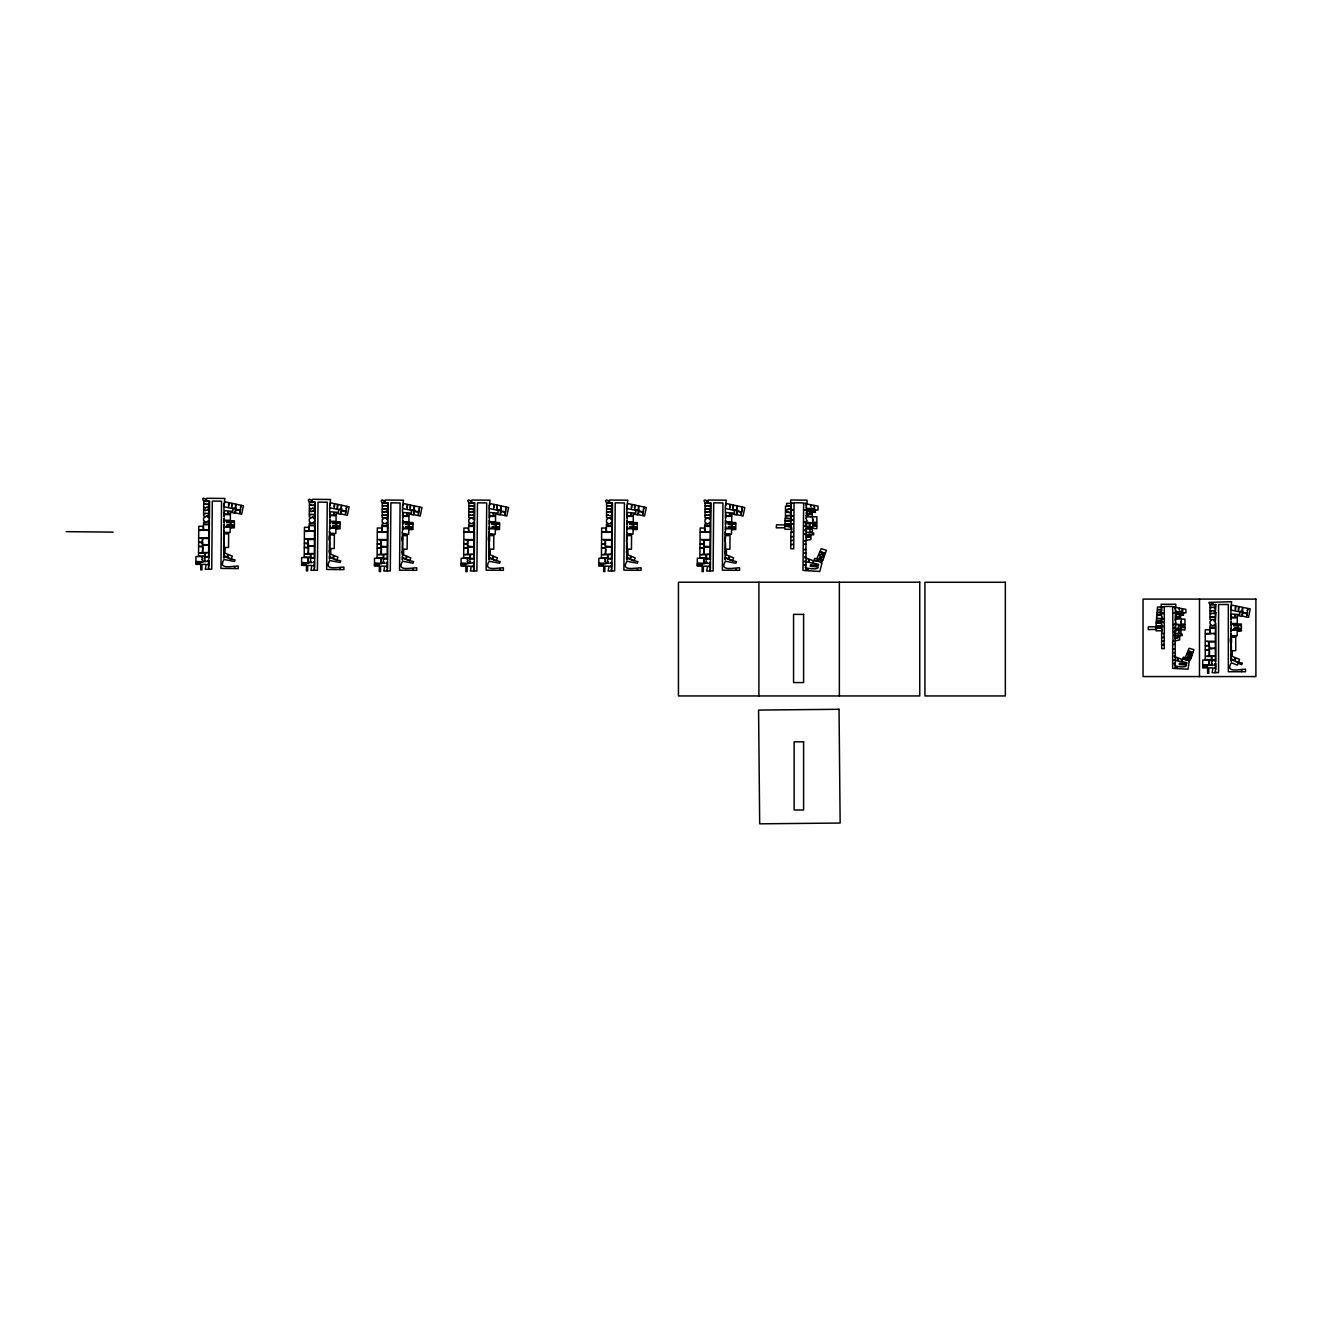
<?xml version="1.0" encoding="UTF-8"?>
<svg xmlns="http://www.w3.org/2000/svg" width="1322" height="1322" viewBox="0 0 1322 1322"><rect width="100%" height="100%" fill="white"/><g stroke="black" fill="none" stroke-linecap="round" stroke-linejoin="round"><path stroke-width="1.5" d="M1172.647 641.352L1172.631 668.337L1175.308 668.486L1175.308 666.817L1175.688 668.519L1177.125 668.602L1177.125 666.949L1177.671 668.618L1188.081 669.213L1189.222 661.297L1190.907 658.703L1189.569 658.257C1187.255 665.561 1188.643 655.96 1189.717 657.827L1191.056 658.273L1191.899 655.745L1190.61 655.266M340.118 523.429L340.068 528.85L336.3 528.817L338.63 528.106L339.291 526.321L336.432 525.974L336.432 524.966L332.483 526.255L338.201 526.305L338.201 527.66L330.07 527.594C329.707 519.695 329.31 534.551 329.988 527.974L335.871 528.023L335.821 533.477L329.938 533.427L329.459 530.833L329.426 533.758L334.35 534.518C324.766 528.684 331.078 551.985 330.004 534.881L334.367 534.914L334.251 548.514L329.889 548.465C330.037 530.271 328.649 554.827 329.839 548.878L330.764 548.894L330.731 554.166L333.788 555.438L332.665 558.016L329.773 556.744C329.095 552.299 329.327 563.089 329.773 557.405L333.26 558.859L334.317 555.653L337.969 557.173L336.928 559.884L334.119 559.206L340.762 560.941L340.151 562.511L329.74 560.528C323.279 570.906 337.275 567.105 343.902 567.105L343.885 569.617L340.349 569.584L340.365 568.278L339.919 569.584L326.666 569.468L327.245 502.211L318.007 502.129L317.429 570.278L314.719 570.261L314.19 568.41L314.173 570.344L310.951 570.311L311.86 565.469L307.679 565.436L307.629 570.889L306.423 570.873L306.473 565.436L301.565 565.386L301.565 564.296L306.473 564.345L301.631 563.916L301.631 562.825L308.935 562.858L301.614 562.511L301.647 557.553L310.455 557.636L310.439 559.421L311.744 557.686L313.347 557.686L314.818 559.454L315.049 530.899L311.926 531.097L314.504 531.642L314.438 538.897L305.481 538.814L308.092 539.508L308.076 542.598L308.588 539.508L314.438 539.558L314.289 558.033L310.802 558L310.835 554.001L313.38 553.604L308.456 553.554L308.505 548.25L307.976 553.472L305.299 553.951L310.422 554.001L310.406 557.206L304.209 557.157L304.291 547.639L308.505 547.672L304.291 547.192L304.324 543.573L308.538 543.606L304.341 543.045L304.424 531.56L311.281 531.097L304.44 531.031L304.473 527.296L308.704 527.329L309.183 530.304L309.232 525.644L314.553 525.693C314.768 540.483 315.611 515.844 314.586 521.496L312.405 522.884L314.57 523.396L314.553 525.231L309.232 525.181L309.249 523.363L311.579 523.38L309.265 521.446L309.282 519.05L311.628 517.662L309.298 517.051L309.315 514.936L311.661 514.456L309.331 514.44L309.348 511.465L311.695 511.498L309.348 510.97L309.365 508.755L311.711 508.772L309.381 508.21L309.398 505.401L311.744 504.954L309.398 504.938L309.431 502.509L312.372 502.542L312.389 500.955L309.216 502.063L308.307 499.964L309.232 499.204L311.959 500.36L312.405 499.303L330.599 499.468L329.674 505.715L330.864 502.889L334.301 503.632L334.268 507.417L334.813 503.732L337.391 504.293L337.358 507.764L337.936 504.409L341.258 505.136L341.241 507.912L341.853 505.252L346.711 506.309L346.149 508.937L347.108 506.392L349.124 506.822L347.322 515.299L341.026 513.961L341.77 510.755L345.587 511.564L345.521 513.795L346.381 509.78L345.686 511.069L341.803 510.242L341.82 508.673L337.887 509.383L337.358 508.524L337.209 509.383L330.136 507.846L329.657 506.69L329.624 511.746L338.581 512.407L338.548 509.862L341.307 509.945L340.415 514.258L336.119 513.2L336.102 515.084L334.416 515.068L333.888 512.589L333.871 515.035L330.153 515.002C329.707 506.822 329.492 523.33 330.17 515.63L336.085 515.679L336.036 521.314L330.12 521.265C329.608 513.498 329.492 529.709 330.12 521.826L332.516 521.843L332.5 523.727L335.953 523.396L336.449 524.338L337.87 523.049L333.061 523.016L333.078 521.777L340.085 521.843L340.085 523.082L338.647 523.413L340.085 523.429M499.584 524.14L499.534 529.56L495.767 529.527L498.097 528.817L498.758 527.032L495.899 526.685L495.899 525.677L491.949 526.966L497.667 527.015L497.667 528.37L489.537 528.304C489.173 520.422 488.776 535.261 489.454 528.684L495.337 528.734L495.304 534.187L489.421 534.138L488.925 531.543L488.909 534.468L493.833 535.228C484.232 529.395 490.561 552.695 489.471 535.592L493.833 535.625L493.717 549.225L489.355 549.175C489.504 530.981 488.115 555.537 489.305 549.588L490.247 549.605L490.198 554.876L493.271 556.149L492.131 558.727L489.239 557.471C488.562 553.009 488.793 563.8 489.239 558.132L492.726 559.57L493.784 556.364L497.452 557.884L496.394 560.594L493.585 559.917L500.228 561.652L499.617 563.222L489.206 561.239C482.745 571.616 496.742 567.816 503.385 567.816L503.352 570.327L499.815 570.294L499.832 568.989L499.385 570.294L486.132 570.179L486.711 502.938L477.473 502.839L476.895 570.988L474.185 570.972L473.656 569.121L473.64 571.054L470.434 571.021L471.326 566.196L467.145 566.147L467.096 571.6L465.889 571.6L465.939 566.147L461.031 566.097L461.031 565.006L465.939 565.056L461.097 564.626L461.097 563.536L468.401 563.569L461.081 563.222L461.13 558.264L469.921 558.347L469.905 560.131L471.21 558.396L472.813 558.413L474.284 560.164L474.532 531.609L471.392 531.808L473.97 532.369L473.92 539.607L464.947 539.525L467.558 540.219L467.542 543.309L468.054 540.219L473.904 540.268L473.755 558.743L470.268 558.71L470.302 554.711L472.863 554.315L467.922 554.265L467.971 548.961L467.443 554.182L464.766 554.662L469.888 554.711L469.872 557.917L463.675 557.867L463.758 548.349L467.988 547.952L463.774 547.903L463.791 544.284L468.021 543.788L463.807 543.755L463.906 532.27L470.731 532.336L463.906 531.741L463.939 528.007L468.186 528.056L468.666 531.014L468.699 526.354L474.02 526.404C474.234 541.194 475.077 516.555 474.069 522.207L471.871 523.595L474.053 524.107L474.036 525.941L468.699 525.892L468.715 524.074L471.062 523.595L468.732 522.157L468.748 519.761L471.111 517.778L468.765 517.761L468.781 515.646L471.128 515.167L468.798 515.15L468.814 512.176L471.161 512.209L468.814 511.68L468.847 509.466L471.177 508.953L468.847 508.92L468.864 506.111L471.21 505.665L468.88 505.648L468.897 503.219L471.838 503.252L471.855 501.666L468.682 502.773L467.79 500.674L468.699 499.931L471.442 501.071L471.871 500.03L490.065 500.179L489.14 506.425L490.33 503.599L493.767 504.343L493.734 508.127L494.279 504.459L496.857 505.004L496.824 508.474L497.403 505.12L500.724 505.847L500.708 508.623L501.319 505.962L506.177 507.02L505.615 509.648L506.59 507.103L508.59 507.532L506.789 516.026L500.493 514.671L501.236 511.465L505.054 512.275L504.987 514.506L505.863 510.49L505.153 511.779L501.269 510.953L501.286 509.383L497.369 510.094L496.824 509.234L496.675 510.094L489.603 508.573L489.14 507.4L489.09 512.457L498.047 513.118L498.014 510.573L500.774 510.656L499.898 514.969L495.585 513.911L495.568 515.795L493.899 515.778L493.37 513.3L493.337 515.745L489.619 515.712C489.173 507.532 488.958 524.041 489.636 516.34L495.552 516.39L495.502 522.025L489.586 521.975C489.074 514.208 488.958 530.419 489.586 522.537L491.982 522.554L491.966 524.454L495.436 524.107L495.915 525.049L497.336 523.776L492.528 523.727L492.544 522.487L499.551 522.554L499.551 523.793L498.113 524.123L499.551 524.14M66.1 531.659L113.097 532.122M1190.758 654.836L1192.047 655.332L1192.857 652.853L1190.874 653.498L1191.469 651.796L1193.039 652.324L1193.931 649.664L1189.122 648.276L1188.114 650.672L1190.097 651.333L1189.469 652.936L1187.9 651.201L1186.958 653.432L1188.511 654.01C1190.246 651.349 1187.288 658.108 1188.346 654.44L1186.776 653.861L1185.338 657.265L1186.941 657.943L1188.114 656.29L1187.173 658.653L1183.438 657.133L1182.595 658.819L1186.313 659.975C1190.048 660.851 1180.331 656.935 1182.397 661.777L1186.875 662.636L1186.826 663.611L1179.373 663.148L1179.34 664.569L1186.512 664.983C1187.189 668.866 1170.813 665.544 1175.308 665.297L1175.308 663.561L1173.589 663.561L1175.308 663.214L1175.308 660.322C1171.127 661.099 1176.696 658.059 1175.688 660.471L1177.803 660.884L1178.001 658.885L1178.315 660.983L1182.017 661.694L1182 659.43L1175.688 656.968C1177.307 661.364 1171.804 653.911 1175.308 655.96L1175.275 652.671L1173.589 652.671L1175.275 652.275L1175.241 649.3L1173.589 649.3L1175.241 648.805L1175.192 644.508L1173.589 644.508L1175.192 644.078L1175.159 641.352C1171.523 642.343 1176.663 639.154 1175.638 640.773L1179.67 639.914L1179.621 636.179L1176.365 635.634L1182.099 635.601L1182.083 634.081L1176.663 633.552L1178.563 633.552L1178.563 632.494L1180.959 633.552L1180.959 629.636L1184.975 630.049L1184.975 627.636L1181.389 627.636C1180.447 631.949 1180.43 623.521 1184.975 627.206L1184.958 624.695C1181.306 627.322 1179.918 622.761 1181.389 624.083L1184.958 624.083L1184.942 619.142L1181.389 619.142C1180.711 620.993 1179.092 612.648 1183.636 615.143L1180.959 614.581L1183.702 613.342L1180.959 613.639L1182.347 612.003L1180.579 611.574L1182.727 610.5L1182.727 612.83L1185.95 612.83L1185.867 609.326L1182.727 608.748L1182.347 609.905L1182.347 608.682L1179.687 608.203L1179.257 609.574L1179.257 608.12L1175.622 607.476L1175.159 609.31L1174.415 606.666L1175.836 606.666L1175.754 604.237L1161.179 604.237L1161.179 606.616L1162.649 606.616L1161.707 607.095C1162.286 610.764 1161.443 611.64 1160.617 612.995L1157.196 612.598L1161.245 611.574L1161.245 609.673L1158.122 609.673L1161.245 609.31L1161.245 607.062L1157.494 607.062L1156.519 618.167L1160.683 618.646L1156.519 618.646L1156.535 620.497L1160.699 621.01L1156.155 621.01L1156.155 622.794L1160.666 623.29L1156.155 623.29L1156.155 625.802L1160.699 626.231L1156.155 626.231L1156.155 628.446L1155.758 626.826L1148.405 626.777L1148.223 629.569L1156.155 629.437L1156.139 630.825L1161.212 630.776C1162.897 627.702 1162.583 630.049 1161.625 633.42L1164.335 633.403L1164.269 607.095C1159.758 606.203 1177.026 606.154 1172.68 607.178L1173.011 641.005M822.697 556.314L824.102 556.843L823.16 559.603L821.706 559.09C820.549 557.041 818.946 567.502 821.524 559.553L822.995 560.065L821.127 562.891L821.97 563.155L819.805 571.501L808.453 570.757L807.874 568.906L807.858 570.707L806.288 570.608L805.908 568.757L805.891 570.575L802.966 570.393L803.644 503.682C808.436 502.591 789.069 502.459 794.026 503.484L793.729 548.812L790.787 548.762L790.804 544.928L792.737 544.383L790.804 544.367L790.82 540.896L792.77 540.351L790.82 540.351L790.853 537.013L792.82 536.55L790.853 536.534L790.87 532.7L792.853 532.188L790.87 532.171C792.803 528.701 791.382 524.553 790.457 529.279L784.921 529.279L784.954 527.775L776.295 527.842L776.51 524.801L784.541 524.917L784.971 526.701L784.987 524.289L789.945 524.322L784.987 523.809L785.02 521.066L789.928 521.116L785.02 520.538L785.037 518.571L789.994 518.621L785.45 518.026L785.45 515.993L790.011 515.514L785.45 515.481L785.499 506.21L786.623 506.227L786.623 503.385L790.721 503.418L790.705 505.88L787.301 505.847L790.705 506.26L790.672 508.342L786.243 509.846L791.167 509.036L791.234 503.467L792.275 502.955L790.655 502.938L790.688 499.997L807.031 500.162L807.098 503.153L805.544 503.137L806.321 506.012L806.85 504.013L810.816 504.773L810.799 506.343L811.262 504.855L814.17 505.417L814.154 506.756L814.583 505.5L818.004 506.144L818.054 509.962L814.55 509.928L814.567 507.384L814.137 508.557L812.204 508.54L814.137 509.036L812.204 509.912L812.6 510.804L815.591 510.507L812.584 511.829L815.509 512.473C810.584 509.714 812.27 518.819 813.03 516.803L816.897 516.836L816.864 522.24L812.98 522.207C811.378 520.736 812.832 525.726 816.864 522.901L816.847 525.644C812.072 521.595 812.088 530.469 812.931 526.073L816.847 526.106L816.814 528.75L812.435 528.255L812.402 532.535L809.808 531.345L809.791 532.502L807.709 532.485L813.625 533.097L813.625 534.782L807.362 534.749L810.915 535.377L810.931 539.459L806.519 540.351C807.61 538.55 801.991 541.987 805.99 540.979L805.99 543.953L804.255 544.4L805.99 544.416L806.007 549.093L804.206 549.622L806.007 549.638L806.007 552.893L804.173 553.307L806.007 553.323L806.007 556.909C802.206 554.645 808.139 562.825 806.403 558.016L813.278 560.759L813.261 563.238L809.229 562.412L808.915 560.115L808.684 562.296L806.37 561.833C807.494 559.223 801.38 562.478 805.974 561.668L805.941 564.825L804.057 565.188L805.941 565.205L805.924 567.088C801.016 567.336 818.847 571.121 818.136 566.857L810.32 566.345L810.369 564.791L818.5 565.386L818.549 564.312L813.674 563.321C811.477 558.016 822.036 562.395 817.971 561.404L813.939 560.115L814.864 558.281L818.913 559.966L819.971 557.405L818.682 559.189L816.946 558.446L818.549 554.744L820.251 555.389C819.045 559.371 822.35 552.034 820.433 554.91L818.748 554.265L819.789 551.852L821.458 552.431L821.474 553.753L822.201 552.018L820.037 551.274L821.16 548.663L826.382 550.233L825.391 553.125L823.689 552.53L823.011 554.381L823.804 553.24L825.192 553.703L824.267 556.397L822.862 555.851M1161.625 633.899L1161.641 637.419L1163.443 637.402L1161.641 637.865L1161.658 640.906L1164.368 640.906L1164.021 633.403M1161.658 641.418L1161.658 644.591L1163.443 644.591L1161.674 645.103L1161.674 648.623L1164.385 648.639L1164.021 640.906M1199.484 599.097L1199.484 676.567M839.354 582.209L839.354 695.95M758.894 582.209L758.894 695.95M1231.278 608.946L1231.278 610.103L1238.35 611.574L1238.483 610.714L1239.044 611.557L1242.961 610.83L1242.961 612.383L1246.844 613.177L1247.538 611.888L1246.712 615.92L1246.745 613.689L1242.928 612.912L1242.217 616.118L1248.513 617.407L1250.248 608.913L1248.232 608.5L1247.29 611.045L1247.836 608.417L1242.961 607.409L1242.366 610.07L1242.366 607.294L1239.044 606.6L1238.483 609.954L1238.483 606.484L1235.921 605.955L1235.392 609.624L1235.392 605.84L1231.939 605.129L1230.782 607.971L1231.658 601.708L1208.87 602.402L1209.779 604.485L1212.935 603.361L1212.935 604.947L1209.994 604.947L1209.994 607.36L1212.34 607.36L1209.994 607.823L1209.994 610.648L1212.34 610.648L1209.994 611.194L1209.994 613.391L1212.34 613.391L1209.994 613.904L1209.994 616.862L1212.34 616.862L1209.994 617.374L1209.994 619.489L1212.34 619.489L1209.994 621.489L1209.994 623.885L1212.34 625.785L1209.994 625.785L1209.994 627.62L1215.331 627.62L1215.331 625.785L1213.15 625.785L1215.331 623.885C1216.29 618.217 1215.662 642.872 1215.331 628.082L1209.994 628.082L1209.994 632.742L1209.498 629.768L1205.251 629.768L1205.251 633.502L1212.092 633.502L1205.251 634.031L1205.251 645.516L1209.465 645.516L1205.251 646.045L1205.251 649.664L1209.465 649.664L1205.251 650.11L1205.251 659.628L1211.431 659.628L1211.431 656.423L1206.308 656.423L1208.986 655.91L1209.465 650.688L1209.465 655.993L1214.389 655.993L1211.844 656.423L1211.844 660.422L1215.331 660.422L1215.331 641.947L1209.465 641.947L1208.986 645.037L1208.986 641.947L1206.358 641.286L1215.331 641.286L1215.331 634.031L1212.737 633.502L1215.86 633.271L1215.86 661.843L1214.373 660.091L1212.786 660.091L1211.497 661.843L1211.497 660.058L1202.689 660.058L1202.689 664.999L1210.027 665.297L1202.723 665.313L1202.723 666.404L1207.564 666.8L1202.656 666.8L1202.656 667.891L1207.564 667.891L1207.564 673.328L1208.787 673.328L1208.787 667.891L1212.968 667.891L1212.109 672.733L1215.331 672.733L1215.331 670.799L1215.86 672.634L1218.57 672.634L1218.57 604.501L1228.32 604.501L1228.32 671.741L1241.573 671.741L1241.573 670.436L1242.002 671.741L1245.539 671.741L1245.539 669.229C1238.912 669.296 1224.949 673.212 1231.327 662.785L1237.359 665.115L1238.036 663.28L1241.738 664.685L1242.333 663.099L1235.69 661.43L1238.499 662.074L1239.524 659.348L1235.855 657.86L1234.831 661.083L1231.327 659.661C1230.931 665.346 1230.6 654.555 1231.327 659L1234.219 660.24L1235.326 657.662L1232.253 656.406L1232.253 651.135L1231.327 651.135C1230.171 657.084 1231.36 632.511 1231.36 650.721L1235.723 650.721L1235.723 637.121L1231.36 637.121C1232.6 654.225 1226.072 630.991 1235.723 636.725L1230.782 635.998L1230.782 633.073L1231.294 635.684L1237.177 635.684L1237.177 630.214L1231.294 630.214C1230.666 636.807 1230.931 621.951 1231.36 629.85L1239.491 629.85L1239.491 628.495L1233.773 628.495L1237.723 627.173L1237.723 628.165L1240.581 628.495L1239.937 630.297L1237.607 631.024L1241.375 631.024L1241.375 625.587L1239.904 625.587L1241.341 625.24L1241.341 624.001L1234.318 624.001L1234.318 625.24L1239.144 625.24L1237.723 626.545L1237.227 625.587L1233.773 625.967L1233.773 624.067L1231.36 624.067C1230.799 631.949 1230.782 615.755 1231.36 623.521L1237.293 623.521L1237.293 617.87L1231.36 617.87C1230.749 625.587 1230.832 609.078 1231.344 617.242L1235.062 617.242L1235.062 614.813L1235.624 617.275L1237.293 617.275L1237.293 615.408L1241.606 616.416L1242.449 612.103L1239.706 612.053L1239.755 614.581L1230.782 613.986L1231.278 608.946M195.871 563.271L195.854 564.362L200.779 564.395L200.729 569.848L201.936 569.865L201.985 564.411L206.166 564.444L205.257 569.286L208.479 569.303L208.496 567.369L209.025 569.22L211.735 569.253L212.313 501.104L221.551 501.187L220.972 568.427L234.225 568.543L234.672 567.237L234.655 568.543L238.191 568.576L238.208 566.064C231.581 566.064 217.585 569.881 224.046 559.487L234.457 561.486L235.052 559.917L228.425 558.181L231.234 558.842L232.275 556.132L228.607 554.612L227.566 557.818L224.062 556.38C223.633 562.065 223.401 551.257 224.079 555.719L226.971 556.992L228.095 554.414L225.037 553.141L225.07 547.853L224.145 547.853C222.955 553.786 224.343 529.23 224.178 547.44L228.541 547.473L228.656 533.873L224.294 533.84L223.666 540.153L223.732 533.212L228.673 532.766L223.732 532.716L223.765 529.792L224.244 532.402L230.127 532.452L230.177 526.982L224.294 526.933C223.616 533.526 224.013 518.67 224.376 526.569L232.49 526.635L232.507 525.28L226.789 525.231L230.739 523.942L230.739 524.95L233.597 525.28L232.936 527.081L230.606 527.792L234.374 527.825L234.407 522.388L232.953 522.372L234.374 522.041L234.391 520.802L227.384 520.752L227.367 521.992L232.176 522.025L230.739 523.314L230.259 522.355L226.806 522.702L226.822 520.802L224.426 520.785C223.782 528.668 223.897 512.473 224.426 520.24L230.342 520.29L230.392 514.638L224.476 514.588C223.798 522.289 224.013 505.797 224.459 513.961L228.177 513.994L228.194 511.564L228.723 514.027L230.408 514.043L230.425 512.176L234.721 513.217L235.613 508.92L232.854 508.838L232.887 511.366L223.93 510.705L223.963 505.665L224.443 506.822L231.515 508.359L231.647 507.483L232.193 508.342L236.126 507.648L236.109 509.201L239.993 510.028L240.687 508.739L239.827 512.771L239.877 510.54L236.076 509.73L235.333 512.919L241.629 514.275L243.43 505.797L241.414 505.368L240.455 507.896L241.017 505.268L236.159 504.227L235.547 506.888L235.564 504.095L232.242 503.385L231.664 506.723L231.697 503.269L229.119 502.707L228.574 506.376L228.607 502.591L225.153 501.848L223.98 504.69L224.889 498.444L206.695 498.278L206.265 499.319L203.538 498.179L202.613 498.939L203.522 501.021L206.695 499.914L206.678 501.501L203.737 501.484L203.704 503.897L206.05 503.913L203.704 504.36L203.687 507.185L206.017 507.747L203.671 507.731L203.654 509.928L205.984 510.457L203.654 510.441L203.621 513.399L205.968 513.415L203.621 513.911L203.605 516.026L205.935 516.638L203.588 518.026L203.571 520.422L205.885 522.339L203.555 522.322L203.538 524.156L208.859 524.206L208.876 522.372L206.711 521.86L208.893 520.471C209.917 514.803 209.074 539.459 208.859 524.669L203.538 524.619L203.489 529.279L203.01 526.305L198.779 526.272L198.746 530.006L205.571 530.056L198.73 530.535L198.631 542.003L202.844 542.565L198.631 542.532L198.597 546.168L202.811 546.63L198.597 546.597L198.515 556.116L204.695 556.182L204.728 552.96L199.605 552.927L202.283 552.447L202.811 547.225L202.762 552.53L207.686 552.563L205.141 552.976L205.108 556.975L208.579 556.992L208.744 538.533L202.877 538.484L202.365 541.574L202.398 538.467L199.787 537.79L208.744 537.856L208.81 530.618L206.232 530.056L209.355 529.858L209.124 558.429L207.653 556.661L206.05 556.645L204.745 558.396L204.761 556.595L195.953 556.529L195.92 561.47L203.241 561.833L195.937 561.784L195.937 562.875L200.779 563.304L195.871 563.271M202.2 559.454L202.613 560.379L202.2 559.454M202.216 557.735L202.63 558.661L202.216 557.735M202.365 542.978L202.332 545.622L208.132 544.928L202.828 544.466L202.365 542.978M203.968 561.553L205.075 561.024C207.901 564.048 203.538 556.347 204.712 561.553L203.968 561.553M206.761 516.043L209.454 518.868L209.537 509.383L206.81 509.962L208.975 510.49L208.959 513.448L206.777 513.432L208.959 513.961L208.942 516.059L206.761 516.043M206.827 507.218L209.537 508.92L209.603 501.088L207.405 501.055L209.058 501.534L209.041 503.946L206.86 504.393L209.041 504.409L209.008 507.235L206.827 507.218M207.504 561.371L208.546 561.057L208.529 564.461L207.471 564.461L208.512 564.907C208.711 571.914 210.529 554.579 207.604 561.371M223.6 549.688L224.096 553.918L223.6 549.688M307.894 560.478L308.307 561.404L307.894 560.478M307.91 558.776L308.323 559.702L307.91 558.776M308.059 544.003L308.026 546.647L313.826 545.969L308.522 545.507L308.059 544.003M309.662 562.577L310.769 562.048C313.611 565.072 309.232 557.388 310.422 562.577L309.662 562.577M312.455 517.084L315.148 519.893L315.231 510.424L312.504 510.986L314.686 511.515L314.653 514.473L312.471 514.456L314.653 514.985L314.636 517.1L312.455 517.084M312.537 508.243L315.231 509.962L315.297 502.112L313.099 502.096L314.752 502.558L314.735 504.971L312.554 505.434L314.735 505.45L314.702 508.259L312.537 508.243M313.165 565.486L314.735 567.766L314.801 560.677L313.198 562.395L314.256 562.081L314.223 565.502L313.165 565.486M329.294 550.712L329.789 554.959L329.294 550.712M374.44 565.006L374.423 566.097L379.331 566.147L379.298 571.6L380.505 571.6L380.554 566.147L384.719 566.196L383.826 571.021L387.049 571.054L387.065 569.121L387.594 570.972L390.304 570.988L390.882 502.839L400.103 502.938L399.541 570.179L412.778 570.294L413.241 568.989L413.224 570.294L416.76 570.327L416.777 567.816C410.151 567.816 396.137 571.616 402.615 561.239L413.026 563.222L413.621 561.652L406.978 559.917L409.803 560.594L410.845 557.884L407.176 556.364L406.135 559.57L402.632 558.132C402.202 563.8 401.971 553.009 402.648 557.471L405.54 558.727L406.664 556.149L403.59 554.876L403.64 549.605L402.714 549.588C401.508 555.537 402.913 530.981 402.747 549.175L407.11 549.225L407.226 535.625L402.863 535.592C403.954 552.695 397.641 529.395 407.226 535.228L402.301 534.468L402.334 531.543L402.813 534.138L408.696 534.187L408.746 528.734L402.863 528.684C402.169 535.261 402.566 520.422 402.929 528.304L411.059 528.37L411.076 527.015L405.342 526.966L409.308 525.677L409.308 526.685L412.15 527.032L411.489 528.817L409.176 529.527L412.943 529.56L412.976 524.14L411.522 524.123L412.943 523.793L412.96 522.554L405.937 522.487L405.937 523.727L410.745 523.776L409.308 525.049L408.829 524.107L405.375 524.454L405.391 522.554L402.979 522.537C402.351 530.419 402.466 514.208 402.995 521.975L408.911 522.025L408.961 516.39L403.045 516.34C402.367 524.041 402.566 507.532 403.028 515.712L406.746 515.745L406.763 513.3L407.292 515.778L408.977 515.795L408.994 513.911L413.29 514.969L414.166 510.656L411.423 510.573L411.456 513.118L402.483 512.457L402.532 507.4L403.012 508.573L410.068 510.094L410.217 509.234L410.762 510.094L414.695 509.383L414.678 510.953L418.562 511.779L419.256 510.49L418.396 514.506L418.446 512.275L414.645 511.465L413.902 514.671L420.198 516.026L421.999 507.532L419.983 507.103L419.024 509.648L419.586 507.02L414.728 505.962L414.117 508.623L414.133 505.847L410.812 505.12L410.233 508.474L410.25 505.004L407.688 504.459L407.143 508.127L407.159 504.343L403.722 503.599L402.549 506.425L403.458 500.179L385.264 500.03L384.834 501.071L382.108 499.931L381.182 500.674L382.091 502.773L385.247 501.666L385.247 503.252L382.289 503.219L382.273 505.648L384.619 505.665L382.273 506.111L382.24 508.92L384.586 508.953L382.24 509.466L382.223 511.68L384.553 512.209L382.223 512.176L382.19 515.15L384.537 515.167L382.19 515.646L382.174 517.761L384.504 517.778L382.157 519.761L382.141 522.157L384.454 523.595L382.124 524.074L382.108 525.892L387.429 525.941L387.445 524.107L385.28 523.595L387.462 522.207C388.486 516.555 387.643 541.194 387.429 526.404L382.091 526.354L382.058 531.014L381.579 528.056L377.332 528.007L377.299 531.741L384.14 532.336L377.299 532.27L377.2 543.755L381.414 544.317L377.2 544.284L377.167 547.903L381.38 547.952L377.167 548.349L377.084 557.867L383.264 557.917L383.297 554.711L378.175 554.662L380.852 554.182L381.38 548.961L381.331 554.265L386.255 554.315L383.711 554.711L383.677 558.71L387.148 558.743L387.313 540.268L381.447 540.219L380.934 543.309L380.967 540.219L378.356 539.525L387.313 539.607L387.379 532.369L384.801 531.808L387.924 531.609L387.677 560.164L386.206 558.413L384.619 558.396L383.314 560.131L383.33 558.347L374.523 558.264L374.49 563.222L381.81 563.569L374.506 563.536L374.49 564.626L379.348 565.056L374.44 565.006M380.769 561.189L381.182 562.114L380.769 561.189M380.786 559.487L381.199 560.412L380.786 559.487M380.934 544.714L380.901 547.358L386.702 546.68L381.397 546.217L380.934 544.714M382.537 563.288L383.644 562.759C386.47 565.783 382.091 558.099 383.281 563.288L382.537 563.288M385.33 517.794L388.024 520.62L388.106 511.135L385.38 511.713L387.544 512.225L387.528 515.183L385.346 515.167L387.511 515.696L387.495 517.811L385.33 517.794M385.396 508.953L388.106 510.672L388.172 502.823L385.958 502.806L387.627 503.269L387.61 505.682L385.429 505.665L387.594 506.161L387.577 508.97L385.396 508.953M386.041 566.196L387.61 568.477L387.677 561.387L386.074 563.122L387.115 562.792L387.082 566.213L386.041 566.196M402.152 551.423L402.665 555.67L402.152 551.423M467.36 561.189L467.773 562.114L467.36 561.189M467.377 559.487L467.79 560.412L467.377 559.487M467.525 544.714L467.509 547.358L473.293 546.68L468.005 546.217L467.525 544.714M469.128 563.288L470.235 562.759C473.078 565.783 468.699 558.099 469.888 563.288L469.128 563.288M471.921 517.794L474.615 520.62L474.697 511.135L471.971 511.713L474.152 512.225L474.119 515.183L471.954 515.167L474.119 515.696L474.102 517.811L471.921 517.794M472.004 508.953L474.697 510.672L474.763 502.823L472.565 502.806L474.218 503.269L474.201 505.682L472.02 506.144L474.201 506.161L474.168 508.97L472.004 508.953M472.632 566.196L474.218 568.477L474.268 561.387L472.665 563.122L473.722 562.792L473.689 566.213L472.632 566.196M488.76 551.423L489.256 555.67L488.76 551.423M598.783 565.006L598.767 566.097L603.675 566.147L603.642 571.6L604.848 571.6L604.898 566.147L609.062 566.196L608.17 571.021L611.392 571.054L611.408 569.121L611.937 570.972L614.647 570.988L615.226 502.839L624.447 502.938L623.885 570.179L637.121 570.294L637.584 568.989L637.568 570.294L641.104 570.327L641.12 567.816C634.494 567.816 620.481 571.616 626.958 561.239L637.353 563.222L637.964 561.652L631.321 559.917L634.147 560.594L635.188 557.884L631.519 556.364L630.478 559.57L626.975 558.132C626.545 563.8 626.314 553.009 626.992 557.471L629.883 558.727L631.007 556.149L627.933 554.876L627.983 549.605L627.058 549.588C625.851 555.537 627.256 530.981 627.091 549.175L631.453 549.225L631.569 535.625L627.206 535.592L626.578 541.904L626.645 534.964L631.569 534.501L626.645 534.468L626.678 531.543L627.157 534.138L633.04 534.187L633.089 528.734L627.206 528.684C626.512 535.261 626.909 520.422 627.272 528.304L635.403 528.37L635.419 527.015L629.685 526.966L633.651 525.677L633.635 526.685L636.493 527.032L635.832 528.817L633.519 529.527L637.287 529.56L637.32 524.14L635.865 524.123L637.287 523.793L637.303 522.554L630.28 522.487L630.28 523.727L635.089 523.776L633.651 525.049L633.172 524.107L629.718 524.454L629.735 522.554L627.322 522.537C626.694 530.419 626.81 514.208 627.339 521.975L633.255 522.025L633.304 516.39L627.388 516.34C626.711 524.041 626.909 507.532 627.372 515.712L631.09 515.745L631.106 513.3L631.635 515.778L633.321 515.795L633.337 513.911L637.634 514.969L638.509 510.656L635.766 510.573L635.783 513.118L626.826 512.457L626.876 507.4L627.355 508.573L634.411 510.094L634.56 509.234L635.105 510.094L639.038 509.383L639.022 510.953L642.905 511.779L643.599 510.49L642.74 514.506L642.789 512.275L638.972 511.465L638.245 514.671L644.541 516.026L646.342 507.532L644.326 507.103L643.368 509.648L643.93 507.02L639.071 505.962L638.46 508.623L638.476 505.847L635.155 505.12L634.577 508.474L634.593 505.004L632.032 504.459L631.486 508.127L631.503 504.343L628.066 503.599L626.892 506.425L627.801 500.179L609.607 500.03L609.178 501.071L606.451 499.931L605.526 500.674L606.434 502.773L609.591 501.666L609.591 503.252L606.633 503.219L606.616 505.648L608.963 505.665L606.616 506.111L606.583 508.92L608.93 508.953L606.583 509.466L606.567 511.68L608.897 512.209L606.567 512.176L606.534 515.15L608.88 515.167L606.534 515.646L606.517 517.761L608.847 517.778L606.501 519.761L606.484 522.157L608.798 524.09L606.467 524.074L606.451 525.892L611.772 525.941L611.789 524.107L609.624 523.595L611.805 522.207C612.813 516.555 611.987 541.194 611.772 526.404L606.434 526.354L606.401 531.014L605.922 528.056L601.675 528.007L601.642 531.741L608.484 532.336L601.642 532.27L601.543 543.755L605.757 543.788L601.543 544.284L601.51 547.903L605.724 547.952L601.51 548.349L601.427 557.867L607.608 557.917L607.641 554.711L602.518 554.662L605.195 554.182L605.724 548.961L605.674 554.265L610.599 554.315L608.054 554.711L608.021 558.71L611.491 558.743L611.656 540.268L605.79 540.219L605.278 543.309L605.311 540.219L602.7 539.525L611.656 539.607L611.722 532.369L609.145 531.808L612.268 531.609L612.02 560.164L610.549 558.413L608.963 558.396L607.657 560.131L607.674 558.347L598.866 558.264L598.833 563.222L606.154 563.569L598.849 563.536L598.833 564.626L603.691 565.056L598.783 565.006M605.112 561.189L605.526 562.114L605.112 561.189M605.129 559.487L605.542 560.412L605.129 559.487M605.278 544.714L605.245 547.358L611.045 546.68L605.74 546.217L605.278 544.714M606.881 563.288L607.988 562.759C610.814 565.783 606.434 558.099 607.624 563.288L606.881 563.288M609.673 517.794L612.367 520.62L612.45 511.135L609.723 511.713L611.888 512.225L611.871 515.183L609.69 515.679L611.855 515.696L611.838 517.811L609.673 517.794M609.739 508.953L612.45 510.672L612.516 502.823L610.301 502.806L611.97 503.269L611.954 505.682L609.773 506.144L611.937 506.161L611.921 508.97L609.739 508.953M610.384 566.196L611.954 568.477L612.02 561.387L610.417 563.122L611.458 562.792L611.425 566.213L610.384 566.196M626.496 551.423L627.008 555.67L626.496 551.423M697.256 565.006L697.239 566.097L702.164 566.147L702.114 571.6L703.321 571.6L703.37 566.147L707.551 566.196L706.642 571.021L709.864 571.054L709.881 569.121L710.41 570.972L713.12 570.988L713.698 502.839L722.919 502.938L722.357 570.179L735.61 570.294L736.057 568.989L736.04 570.294L739.576 570.327L739.593 567.816C732.966 567.816 718.97 571.616 725.431 561.239L735.842 563.222L736.437 561.652L729.794 559.917L732.619 560.594L733.66 557.884L729.992 556.364L728.951 559.57L725.447 558.132C725.018 563.8 724.787 553.009 725.464 557.471L728.356 558.727L729.48 556.149L726.422 554.876L726.456 549.605L725.53 549.588C724.324 555.537 725.728 530.981 725.563 549.175L729.926 549.225L730.041 535.625L725.679 535.592L725.051 541.904L725.117 534.964L730.058 534.501L725.117 534.468L725.15 531.543L725.629 534.138L731.512 534.187L731.562 528.734L725.679 528.684C725.001 535.261 725.381 520.422 725.761 528.304L733.875 528.37L733.892 527.015L728.158 526.966L732.124 525.677L732.124 526.685L734.982 527.032L734.321 528.817L731.991 529.527L735.759 529.56L735.792 524.14L734.338 524.123L735.759 523.793L735.776 522.554L728.769 522.487L728.753 523.727L733.561 523.776L732.124 525.049L731.644 524.107L728.191 524.454L728.207 522.554L725.811 522.537C725.167 530.419 725.282 514.208 725.811 521.975L731.727 522.025L731.777 516.39L725.861 516.34C725.183 524.041 725.381 507.532 725.844 515.712L729.562 515.745L729.579 513.3L730.108 515.778L731.793 515.795L731.81 513.911L736.106 514.969L736.982 510.656L734.239 510.573L734.272 513.118L725.315 512.457L725.348 507.4L725.828 508.573L732.9 510.094L733.032 509.234L733.578 510.094L737.511 509.383L737.494 510.953L741.378 511.779L742.072 510.49L741.212 514.506L741.262 512.275L737.461 511.465L736.718 514.671L743.014 516.026L744.815 507.532L742.799 507.103L741.84 509.648L742.402 507.02L737.544 505.962L736.932 508.623L736.949 505.847L733.627 505.12L733.049 508.474L733.082 505.004L730.504 504.459L729.959 508.127L729.992 504.343L726.538 503.599L725.365 506.425L726.274 500.179L708.08 500.03L707.65 501.071L704.923 499.931L703.998 500.674L704.907 502.773L708.08 501.666L708.063 503.252L705.105 503.219L705.089 505.648L707.435 505.665L705.089 506.111L705.072 508.92L707.402 508.953L705.056 509.466L705.039 511.68L707.369 512.209L705.039 512.176L705.006 515.15L707.353 515.167L705.006 515.646L704.99 517.761L707.336 517.778L704.973 519.761L704.957 522.157L707.27 524.09L704.94 524.074L704.923 525.892L710.245 525.941L710.261 524.107L708.096 523.595L710.278 522.207C711.302 516.555 710.459 541.194 710.245 526.404L704.923 526.354L704.874 531.014L704.395 528.056L700.148 528.007L700.131 531.741L706.956 531.808L700.115 532.27L700.016 543.755L704.246 543.788L700.016 544.284L699.982 547.903L704.196 547.952L699.982 548.349L699.9 557.867L706.08 557.917L706.113 554.711L700.99 554.662L703.668 554.182L704.196 548.961L704.147 554.265L709.071 554.315L706.526 554.711L706.493 558.71L709.964 558.743L710.129 540.268L704.262 540.219L703.75 543.309L703.783 540.219L701.172 539.525L710.129 539.607L710.195 532.369L707.617 531.808L710.74 531.609L710.509 560.164L709.038 558.413L707.435 558.396L706.13 560.131L706.146 558.347L697.338 558.264L697.305 563.222L704.626 563.569L697.322 563.536L697.322 564.626L702.164 565.056L697.256 565.006M703.585 561.189L703.998 562.114L703.585 561.189M703.601 559.487L704.015 560.412L703.601 559.487M703.75 544.714L703.717 547.358L709.517 546.68L704.213 546.217L703.75 544.714M705.353 563.288L706.46 562.759C709.236 565.799 704.923 558.066 706.097 563.288L705.353 563.288M708.146 517.794L710.839 520.62L710.922 511.135L708.195 511.713L710.36 512.225L710.344 515.183L708.162 515.167L710.344 515.696L710.311 517.811L708.146 517.794M708.212 508.953L710.922 510.672L710.988 502.823L708.79 502.806L710.443 503.269L710.426 505.682L708.245 506.144L710.41 506.161L710.393 508.97L708.212 508.953M708.856 566.196L710.426 568.477L710.492 561.387L708.873 563.618L709.931 562.792L709.914 566.213L708.856 566.196M724.985 551.423L725.481 555.67L724.985 551.423M785.698 526.206L789.862 526.668L785.698 526.206M786.226 511.961L790.011 512.556L786.226 511.961M787.433 524.983L790.49 525.462L791.002 526.85L791.035 524.669L792.936 524.173L791.035 524.156L790.539 522.603L790.523 524.999L787.433 524.983M790.639 513.366L791.052 521.942L791.068 520.273L792.969 519.877L791.068 519.843L791.101 516.489L793.002 516.043L791.101 516.01L790.639 513.366M790.672 509.449L791.134 512.738L791.167 510.457L793.068 509.78L790.672 509.449M804.354 534.27L806.04 534.799C804.949 544.813 809.345 531.394 804.354 534.27M804.387 530.386L806.09 530.998C805.676 537.277 808.436 528.122 804.387 530.386M804.42 526.106L806.123 526.685C807.18 529.378 807.544 524.487 804.42 526.106M804.47 522.124L806.156 523.628L811.658 522.851L806.684 522.14L806.701 519.926L806.172 522.14L804.47 522.124M804.586 509.829L806.8 510.672L806.8 508.953C811.51 512.407 812.072 505.946 810.783 508.524L806.817 508.491L806.304 506.673L806.288 509.846L804.586 509.829M806.106 528.222C805.61 531.047 808.403 528.073 806.106 528.222M806.139 524.289L806.668 525.297L806.139 524.289M806.222 515.58L806.189 519.166L806.734 516.737L811.427 516.786L808.155 516.125L808.172 513.994L806.767 513.977C808.486 506.921 803.892 515.861 807.676 514.489L807.659 516.125L806.222 515.58M807.279 536.55L810.072 537.294L807.279 536.55M807.841 511.333L810.931 511.895L807.841 511.333M807.858 509.862L811.543 510.457L807.858 509.862M807.841 528.552L809.824 529.015L809.808 530.122L811.791 529.031L807.841 528.552M807.858 526.9L811.758 527.395L810.072 526.933L810.105 524.008L809.213 523.991L809.196 526.916L807.858 526.9M808.552 513.994L810.915 514.522L811.609 513.465L810.485 512.473L810.469 514.01L808.552 513.994M812.485 523.76L812.947 525.049L812.485 523.76M812.534 518.373L812.98 520.637L812.534 518.373M1191.006 654.126L1189.883 656.257L1191.006 654.126M823.143 555.075L821.904 557.388L823.143 555.075M1188.181 657.265L1188.809 657.926L1188.181 657.265M820.037 558.462L820.714 559.189L820.037 558.462M1215.331 663.71L1214.274 664.801L1215.331 664.47L1215.331 667.891L1214.274 667.891L1215.331 668.321C1215.678 675.212 1216.537 660.075 1215.331 663.71M839.04 709.286L758.58 710.079L759.687 823.821L840.148 823.044L839.04 709.286M919.748 582.209L678.45 582.209L678.45 695.95L919.748 695.95L919.748 582.209M1005.348 582.275L924.937 582.275L924.937 695.95L1005.348 695.95L1005.348 582.275M1255.9 599.097L1143.051 599.097L1143.051 676.567L1255.9 676.567L1255.9 599.097M1215.86 604.501L1213.662 604.501L1215.331 604.947L1215.331 607.36L1213.15 607.36L1215.331 607.823L1215.331 610.648L1213.15 610.648L1215.331 611.194L1215.331 612.334L1215.86 604.501M1175.622 609.921L1175.159 612.83C1170.978 612.879 1178.166 614.598 1175.638 612.003C1179.968 615.11 1180.43 609.194 1179.257 611.574L1175.638 611.574L1175.622 609.921M1161.707 612.598L1161.245 615.606L1161.707 613.507L1163.443 613.524L1161.707 612.598M1179.984 612.83L1176.597 613.342L1179.984 612.83M1215.86 612.797L1213.15 613.391L1215.331 613.904L1215.331 616.862L1213.15 616.862L1215.331 617.374L1215.331 619.489L1213.15 619.489L1215.331 622.282L1215.86 612.797M1175.638 613.871L1175.159 617.473L1176.464 617.06L1176.464 618.547C1173.738 616.201 1175.936 625.157 1175.638 619.142L1179.935 618.547L1176.927 618.547L1175.638 613.871M1179.439 613.97L1176.597 614.499L1179.439 613.97M803.594 614.383L793.564 614.383L793.564 682.565L803.594 682.565L803.594 614.383M1160.666 614.928L1157.196 615.457L1160.666 614.928M1179.439 615.193L1179.026 616.597C1174.3 616.928 1182.314 617.556 1179.439 615.193M1161.707 616.168L1161.245 624.034L1161.707 622.513L1163.443 622.513L1161.707 622.117L1161.707 619.043L1163.443 619.043L1161.707 618.597L1161.707 616.168M1181.389 620.58L1180.959 622.645L1181.389 620.58M1175.638 622.051L1175.159 624.083L1173.589 624.612L1180.199 624.695L1175.638 624.083L1175.638 622.051M1161.707 624.645L1161.245 626.859L1158.419 627.272L1161.212 627.272L1161.707 628.545L1161.707 626.529L1163.443 626.545L1161.707 626.066L1161.707 624.645M1181.389 625.521L1180.959 626.694L1181.389 625.521M1178.778 625.752L1177.968 628.446C1173.655 629.388 1183.801 628.793 1178.778 628.446L1178.778 625.752M1175.638 626.066L1175.159 626.975L1175.638 626.066M1175.638 627.57L1173.589 628.247L1175.638 629.156L1175.638 627.57M1160.65 628L1156.833 628.38L1160.65 628M1175.638 629.652L1175.159 630.891L1175.638 629.652M1177.869 629.586L1176.745 630.363L1178.563 630.363L1178.563 631.371L1180.364 630.363L1177.869 629.586M1175.638 631.503L1173.589 631.668L1175.159 632.213L1175.159 634.411L1175.638 631.503M1175.638 634.874L1173.589 635.221L1175.159 635.7L1175.159 639.369L1175.638 634.874M1178.877 637.287L1176.299 637.948L1178.877 637.287M1209.465 646.441L1208.986 649.085L1214.769 648.358L1209.465 647.945L1209.465 646.441M1231.327 652.969L1230.782 657.199L1231.327 652.969M1209.382 661.215L1208.952 662.14L1209.382 661.215M1209.382 662.917L1208.952 663.842L1209.382 662.917M1211.844 663.066L1210.737 665.297L1212.968 665.297L1211.844 663.066M803.594 741.824L794.142 741.824L794.142 810.006L803.594 810.006L803.594 741.824"/></g></svg>
